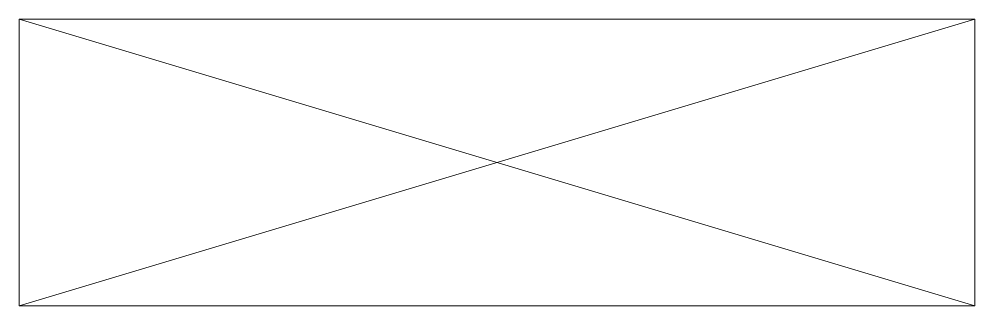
# Model space of a CAD drawing. Header units: metres. Extents: x -712.6 to -692.6, y 0 to 6.
import ezdxf

# ---------------------------------------------------------------- set-up
doc = ezdxf.new("R2010")
doc.units = ezdxf.units.M
doc.layers.add('A-DETL-GENF', color=92, linetype='Continuous', lineweight=18)

# ---------------------------------------------------------------- blocks, each defined once
blk = doc.blocks.new('31 stelblokje_ - Type 1-3429335-00_0 Basismaterialen')
at = {"layer": 'A-DETL-GENF'}
for p, q in [((-692.619, 6), (-712.619, 6)), ((-712.619, 6), (-712.619, 0)), ((-692.619, 0), (-692.619, 6)), ((-712.619, 0), (-692.619, 0))]:
    blk.add_line(p, q, dxfattribs=at)
at = {"layer": 'A-DETL-GENF', "lineweight": 13}
for p, q in [((-712.619, 6), (-692.619, 6)), ((-712.619, 0), (-712.619, 6)), ((-712.619, 6), (-692.619, 0)), ((-712.619, 0), (-692.619, 6)), ((-692.619, 6), (-692.619, 0)), ((-692.619, 0), (-712.619, 0))]:
    blk.add_line(p, q, dxfattribs=at)

msp = doc.modelspace()

# ---------------------------------------------------------------- block references
msp.add_blockref('31 stelblokje_ - Type 1-3429335-00_0 Basismaterialen', (0, 0))

doc.saveas('drawing.dxf')
